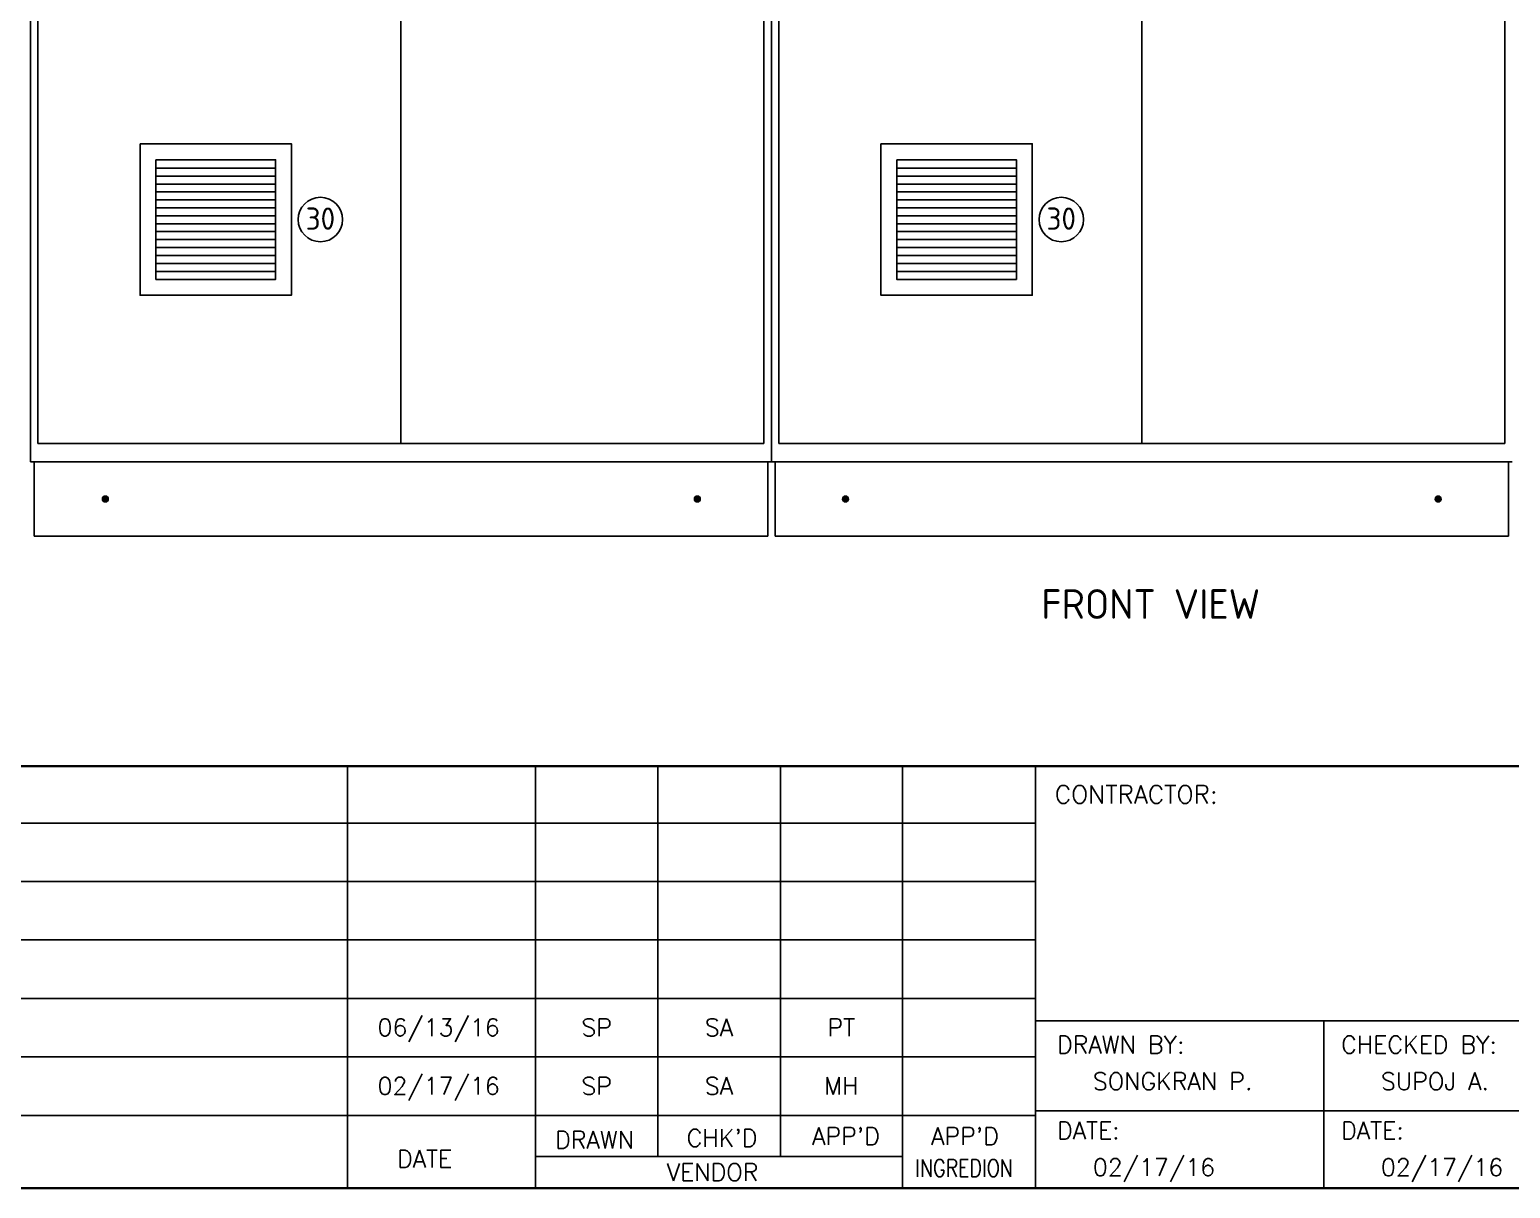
# Model space of a CAD drawing. Header units: inches. Extents: x 564911 to 603980, y 458630 to 507164.
# Drawn here: x 576908 to 578906, y 497172 to 498736 of the extents above; entities that cross this region are included whole.
import ezdxf
from ezdxf.enums import TextEntityAlignment as Align

# ---------------------------------------------------------------- set-up
doc = ezdxf.new("R2010")
doc.units = ezdxf.units.IN
doc.header["$MEASUREMENT"] = 0
for name, color, linetype in [('ASHADE', 7, 'Continuous'), ('GT_1', 9, 'Continuous'), ('HELPPOINT', 7, 'Continuous'), ('MEMBER', 7, 'Continuous')]:
    doc.layers.add(name, color=color, linetype=linetype)
doc.styles.add('HTX11', font='O8111901')
doc.styles.add('ISO3098B', font='ISO3098B.shx')
doc.styles.add('ROMANS', font='romans.shx', dxfattribs={"width": 0.85, "height": 25})

# ---------------------------------------------------------------- blocks, each defined once
blk = doc.blocks.new('TPA')
at = {"layer": 'GT_1', "color": 4, "flags": 128}
for points in [[(564274, 501946.4), (564274, 502273.8)], [(564419.8, 501946.4), (564419.8, 502273.8)], [(564514.7, 501971.1), (564514.7, 502273.8)], [(564609.7, 501971.2), (564609.7, 502273.8)], [(564704.3, 501946.4), (564704.3, 502273.8)], [(564807.7, 501946.4), (564807.7, 502273.8)], [(564807.7, 502229.7), (562706.8, 502229.7)], [(564807.7, 502184.4), (562706.8, 502184.4)], [(564807.7, 502139.1), (562706.8, 502139.1)], [(564807.7, 502093.7), (562706.8, 502093.7)], [(565702.1, 502076.3), (564807.7, 502076.3)], [(565031.3, 501946.4), (565031.3, 502076.3)], [(564807.7, 502048.3), (562706.8, 502048.3)], [(565702.1, 502006.4), (564807.7, 502006.4)], [(564807.6, 502003), (562706.8, 502003)], [(564704.3, 501971.1), (564419.8, 501971.1)]]:
    blk.add_lwpolyline(points, dxfattribs=at)
at = {"layer": 'HELPPOINT', "color": 4, "lineweight": 35}
blk.add_line((567131, 501946.4), (562706.8, 501946.4), dxfattribs=at)
blk.add_line((567131, 501946.4), (562706.8, 501946.4), dxfattribs=at)
at = {"layer": 'MEMBER', "color": 4, "lineweight": 35}
blk.add_line((562706.8, 502273.8), (567131, 502273.8), dxfattribs=at)
blk.add_line((562706.8, 502273.8), (567131, 502273.8), dxfattribs=at)
at = {"style": 'HTX11'}
for tag, p in [('A', (566704.3, 502037.1)), ('B', (567038.2, 501963.3))]:
    blk.add_attdef(tag, text='', height=16.8, dxfattribs=at).set_placement(p, align=Align.MIDDLE_CENTER)
at = {"layer": 'MEMBER', "color": 4, "ltscale": 0.8, "style": 'ROMANS'}
for s, height, p in [('CONTRACTOR:', 14.035, (564822.6, 502244.9)), ('DRAWN BY:', 13.49, (564824.3, 502051.1)), ('CHECKED BY:', 13.495, (565044.7, 502051.1)), ('SONGKRAN P.', 13.495, (564852.1, 502022.7)), ('SUPOJ A.', 13.49, (565075.6, 502022.7)), ("APP'D", 13.49, (564634.3, 501980.1)), ("APP'D", 13.49, (564726.6, 501980.1)), ('DATE:', 13.49, (564824.3, 501984.5)), ('DATE:', 13.49, (565044.7, 501984.5)), ('DRAWN', 13.49, (564435, 501977.3)), ("CHK'D", 13.49, (564537, 501978.7)), ('DATE', 13.49, (564312.3, 501962.5)), ('02/17/16', 13.49, (564852.1, 501956)), ('02/17/16', 13.49, (565075.6, 501956)), ('VENDOR', 13.49, (564521.5, 501952.2))]:
    blk.add_text(s, height=height, dxfattribs=at).set_placement(p)
for s, p in [('06/13/16', (564344.6, 502071.2)), ('SP', (564467.2, 502071.2)), ('SA', (564562.1, 502071.2)), ('PT', (564657, 502071.2)), ('02/17/16', (564344.6, 502025.8)), ('SP', (564467.2, 502025.8)), ('SA', (564562.1, 502025.8)), ('MH', (564657, 502025.8))]:
    blk.add_text(s, height=13.49, dxfattribs=at).set_placement(p, align=Align.MIDDLE_CENTER)
at = {"layer": 'MEMBER', "color": 4, "ltscale": 0.8, "style": 'ROMANS', "width": 0.8}
blk.add_text('INGREDION', height=13.49, dxfattribs=at).set_placement((564714.3, 501955.4))
blk = doc.blocks.new('M6')
for p, q in [((-3.1, -0.5), (-3.1, 0.5)), ((-2.6, 1), (-1.6, 1)), ((-1.1, 1.5), (-1.1, 2.5)), ((-0.6, 3), (0.4, 3)), ((-0.1, 0), (-0.1, 3)), ((0.9, 2.5), (0.9, 1.5)), ((1.4, 1), (2.4, 1)), ((2.9, 0.5), (2.9, -0.5)), ((-0.1, 0), (-3.1, 0)), ((-1.6, -1), (-2.6, -1)), ((-1.1, -2.5), (-1.1, -1.5)), ((0.4, -3), (-0.6, -3)), ((-0.1, -3), (-0.1, 0)), ((0.9, -1.5), (0.9, -2.5)), ((2.4, -1), (1.4, -1))]:
    blk.add_line(p, q)
blk.add_circle((-0.1, 0), 4)
for centre, radius, start, end in [((-2.6, 0.5), 0.5, 90, 180), ((-1.6, 1.5), 0.5, 270, 0), ((-0.6, 2.5), 0.5, 90, 180), ((0.4, 2.5), 0.5, 0, 90), ((0.8, 2.9), 0.1, 0, 90), ((1.4, 1.5), 0.5, 180, 270), ((2.4, 0.5), 0.5, 0, 90), ((-2.6, -0.5), 0.5, 180, 270), ((-1.6, -1.5), 0.5, 0, 90), ((-0.6, -2.5), 0.5, 180, 270), ((0.4, -2.5), 0.5, 270, 0), ((1.4, -1.5), 0.5, 90, 180), ((2.4, -0.5), 0.5, 270, 0)]:
    blk.add_arc(centre, radius, start, end)
blk = doc.blocks.new('FIL')
at = {"color": 7}
for p, q in [((59027.1, 43627.2), (59188.6, 43627.2)), ((59027.1, 43616.4), (59188.6, 43616.4)), ((59027.1, 43605.7), (59188.6, 43605.7)), ((59027.1, 43595), (59188.6, 43595)), ((59027.1, 43584.3), (59188.6, 43584.3)), ((59027.1, 43573.5), (59188.6, 43573.5)), ((59027.1, 43562.8), (59188.6, 43562.8)), ((59027.1, 43552.1), (59188.6, 43552.1)), ((59027.1, 43541.4), (59188.6, 43541.4)), ((59027.1, 43530.6), (59188.6, 43530.6)), ((59027.1, 43519.9), (59188.6, 43519.9)), ((59027.1, 43509.2), (59188.6, 43509.2)), ((59027.1, 43498.5), (59188.6, 43498.5)), ((59027.1, 43476.4), (59027.1, 43497.8)), ((59027.1, 43487.7), (59188.6, 43487.7))]:
    blk.add_line(p, q, dxfattribs=at)
for points in [[(59005.7, 43454.9), (59210.1, 43454.9), (59210.1, 43659.3), (59005.7, 43659.3)], [(59027.1, 43476.4), (59188.6, 43476.4), (59188.6, 43637.9), (59027.1, 43637.9)]]:
    blk.add_lwpolyline(points, close=True, dxfattribs=at)

msp = doc.modelspace()

# ---------------------------------------------------------------- linework, layer by layer
for p, q in [((577408.89613, 500152.63646), (577408.89613, 498177.63646)), ((578408.89613, 500152.63646), (578408.89613, 498177.63646))]:
    msp.add_line(p, q)
at = {"color": 7}
for p, q in [((576913.89613, 498152.63646), (576913.89613, 498052.63646)), ((577903.89613, 498152.63646), (577903.89613, 498052.63646)), ((577913.89613, 498152.63646), (577913.89613, 498052.63646)), ((578903.89613, 498152.63646), (578903.89613, 498052.63646)), ((577903.89613, 498052.63646), (576913.89613, 498052.63646)), ((578903.89613, 498052.63646), (577913.89613, 498052.63646))]:
    msp.add_line(p, q, dxfattribs=at)
at = {"color": 3}
for centre in [(577300.18631, 498479.83646), (578300.18631, 498479.83646)]:
    msp.add_circle(centre, 30, dxfattribs=at)
at = {"layer": 'ASHADE', "color": 7}
for p, q in [((576908.89613, 498152.63646), (576908.89613, 500152.63646)), ((576908.89613, 500152.63646), (576908.89613, 498152.63646)), ((576918.89613, 500152.63646), (576918.89613, 498177.63646)), ((577898.89613, 498177.63646), (577898.89613, 500152.63646)), ((577908.89613, 498152.63646), (577908.89613, 500152.63646)), ((577908.89613, 498152.63646), (577908.89613, 500152.63646)), ((577908.89613, 500152.63646), (577908.89613, 498152.63646)), ((577908.89613, 498152.63646), (577908.89613, 500152.63646)), ((577908.89613, 500152.63646), (577908.89613, 498152.63646)), ((577918.89613, 500152.63646), (577918.89613, 498177.63646)), ((578898.89613, 498177.63646), (578898.89613, 500152.63646)), ((578898.89613, 500152.63646), (578898.89613, 498177.63646)), ((576908.89613, 498152.63646), (577908.89613, 498152.63646)), ((577908.89613, 498152.63646), (578908.89613, 498152.63646))]:
    msp.add_line(p, q, dxfattribs=at)
at = {"layer": 'ASHADE', "color": 0}
for p, q in [((576918.89613, 498177.63646), (577898.89613, 498177.63646)), ((577918.89613, 498177.63646), (578898.89613, 498177.63646)), ((577903.89613, 498152.63646), (576913.89613, 498152.63646)), ((578903.89613, 498152.63646), (577913.89613, 498152.63646))]:
    msp.add_line(p, q, dxfattribs=at)

# ---------------------------------------------------------------- block references
at = {"xscale": 1.739999999990687, "yscale": 1.739999999990687, "zscale": 1.74}
msp.add_blockref('TPA', (-404499.81291, -376214.50134), dxfattribs=at)
at = {"color": 0, "xscale": -1, "rotation": 180}
for p in [(518051.00864, 542036.97003), (519051.00864, 542036.97003)]:
    msp.add_blockref('FIL', p, dxfattribs=at)
for p in [(577009.95116, 498102.6236), (578008.95116, 498102.6236)]:
    msp.add_blockref('M6', p)
at = {"xscale": -1}
for p in [(577808.8411, 498102.6236), (578808.8411, 498102.6236)]:
    msp.add_blockref('M6', p, dxfattribs=at)

# ---------------------------------------------------------------- texts
at = {"color": 3, "style": 'ISO3098B'}
for p in [(577300.18631, 498481.06729), (578300.18631, 498481.06729)]:
    msp.add_text('30', height=30, dxfattribs=at).set_placement(p, align=Align.MIDDLE_CENTER)
at = {"color": 7, "style": 'ISO3098B'}
msp.add_text(' FRONT VIEW', height=40, dxfattribs=at).set_placement((578408.76496, 497960.86166), align=Align.MIDDLE_CENTER)

doc.saveas('drawing.dxf')
